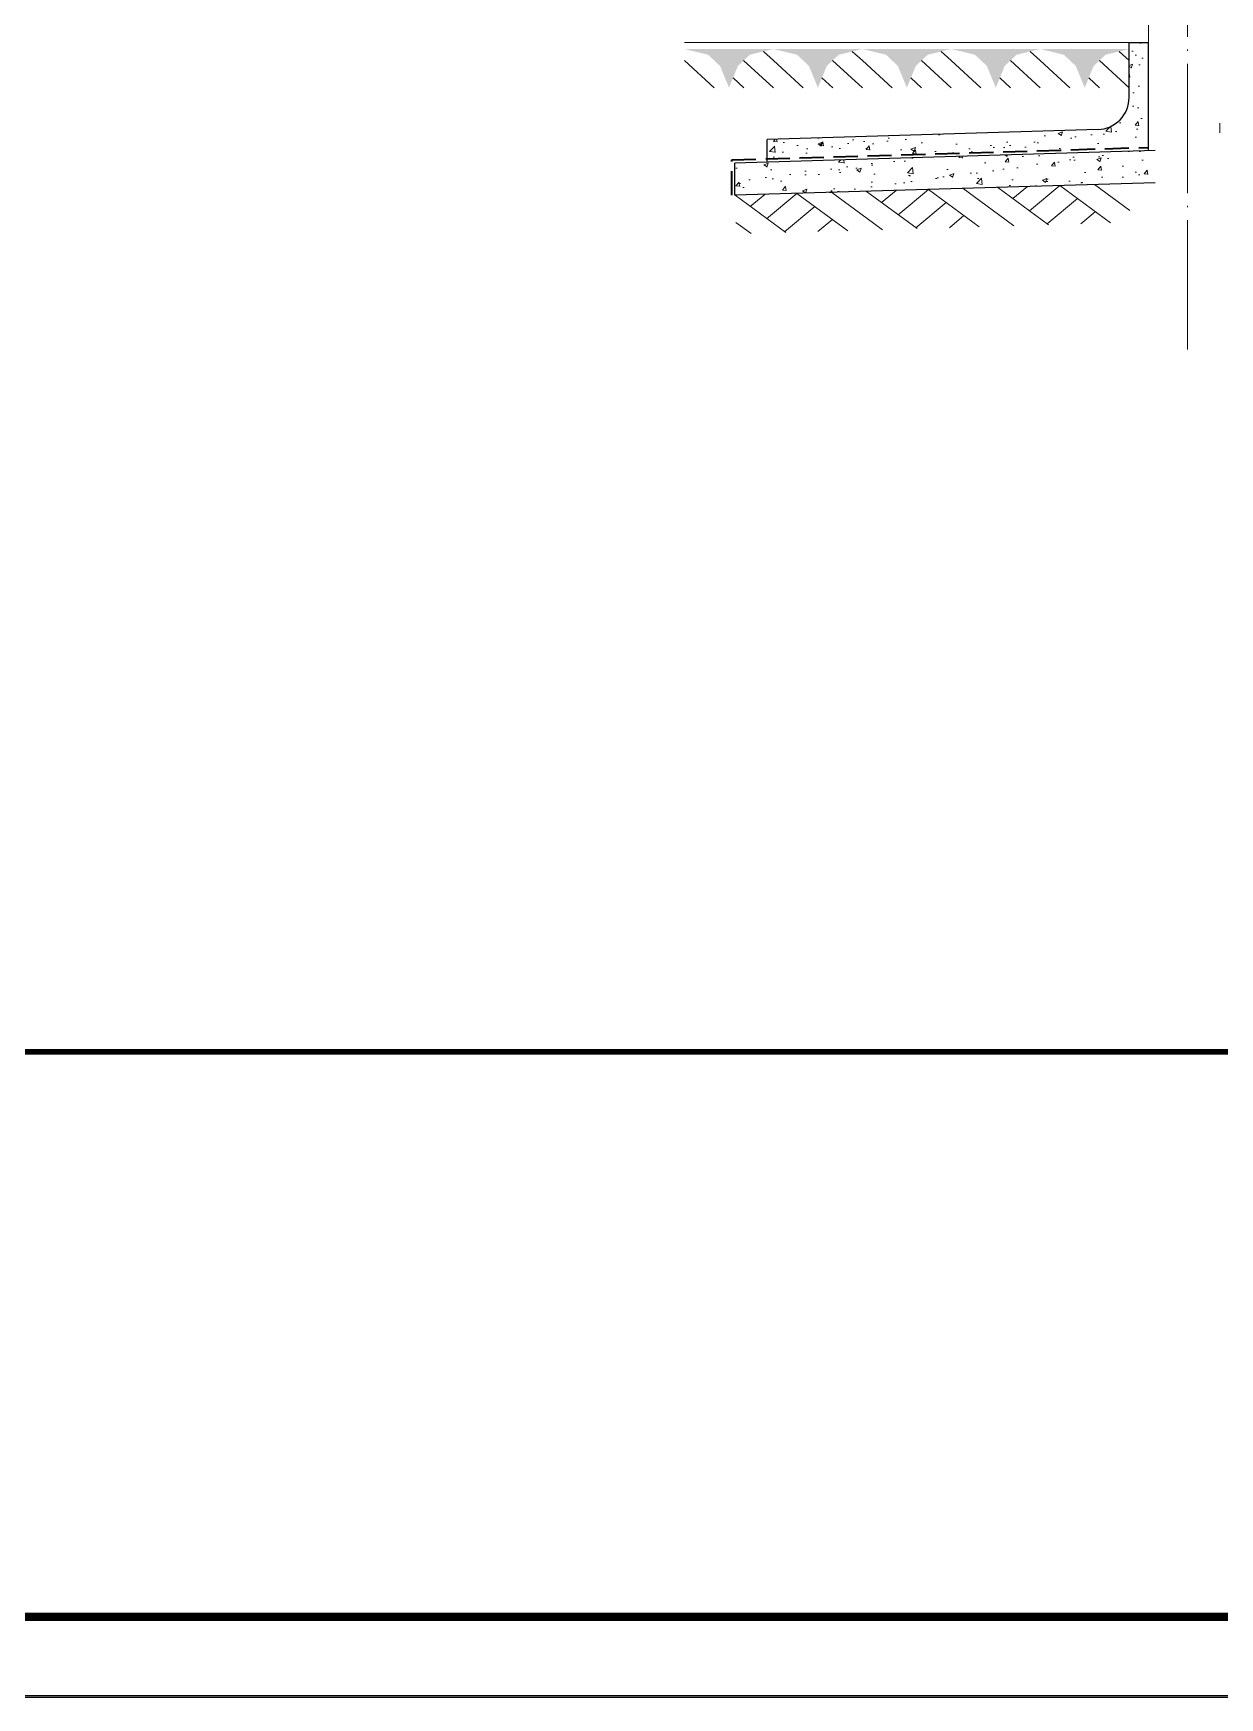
# Model space of a CAD drawing. Extents: x -518115 to 790560, y -210384 to 1628073.
# Drawn here: x 634256 to 637928, y -173716 to -168565 of the extents above; entities that cross this region are included whole.
import ezdxf

# ---------------------------------------------------------------- set-up
doc = ezdxf.new("R2010")
doc.units = 0
doc.header["$LTSCALE"] = 1000
doc.header["$MEASUREMENT"] = 0
doc.linetypes.add('DASH', pattern=[0.35, 0.25, -0.1])
doc.linetypes.add('DOTE', pattern=[2.42, 2, -0.2, 0.02, -0.2])
doc.layers.add('COLUMN', color=9, linetype='Continuous')
doc.layers.add('图框', color=140, linetype='Continuous')
for name, color, linetype, lineweight in [('DOTE', 19, 'DOTE', 9), ('PUB_HATCH', 8, 'Continuous', 9), ('内粉刷', 37, 'Continuous', 9), ('立面-中轮廓线', 213, 'Continuous', 35), ('粉刷', 251, 'Continuous', 9)]:
    doc.layers.add(name, color=color, linetype=linetype, lineweight=lineweight)
doc.layers.add('yichutu', color=7, linetype='Continuous', true_color=0xffffff, plot=False)
pattern_1 = [(50, (28072.99, 249033.25), (143.452037, -12.550427), [15, -165]), (355, (28072.99, 249033.25), (-27.750267, 150.438427), [12, -132]), (100.4514, (28084.94, 249032.2), (115.701876, 137.88791), [12.74804, -140.22842]), (46.1842, (28072.99, 249073.25), (213.44821, -33.1038), [22.5, -247.5]), (96.6356, (28090.77, 249070.5), (186.93254, 194.82357), [19.12206, -210.3426]), (351.1842, (28072.99, 249073.25), (186.93239, 194.82372), [18, -198]), (21, (28092.99, 249063.25), (119.38141, -80.52378), [15, -165]), (326, (28092.99, 249063.25), (48.663066, 145.03001), [12, -132]), (71.4514, (28102.93, 249056.54), (168.044526, 64.5061), [12.74804, -140.22842]), (37.5, (28072.986, 249033.25), (2.431971, 66.578771), [0, -130.4, 0, -134, 0, -132.5]), (7.5, (28072.986, 249033.25), (52.613907, 78.882342), [0, -76.4, 0, -127.4, 0, -50.5]), (327.5, (28028.386, 249033.25), (106.764487, -4.510974), [0, -50, 0, -156, 0, -207]), (317.5, (28008.39, 249033.25), (116.637234, 20.020996), [0, -65, 0, -103.6, 0, -147])]

# ---------------------------------------------------------------- blocks, each defined once
blk = doc.blocks.new('$LinePat$素土夯实')
at = {"color": 0}
for p, q in [((0, -210), (210, 0)), ((120, -300), (420, 0)), ((420, 0), (608, -188)), ((495, -300), (795, 0)), ((615, 0), (705, -90)), ((315, -105), (502, -293)), ((210, -210), (300, -300)), ((705, -300), (795, -210))]:
    blk.add_line(p, q, dxfattribs=at)
blk = doc.blocks.new('$LinePat$自然土壤')
at = {"color": 0}
for p, q in [((0, -90), (71, -19)), ((0, -300), (211, -89)), ((420, -300), (630, -90)), ((210, -300), (286, -224))]:
    blk.add_line(p, q, dxfattribs=at)
for points in [[(0, 0), (630, 0), (168, -45), (462, -45)], [(168, -45), (462, -45), (252, -132), (378, -132)], [(252, -132), (378, -132), (315, -300)]]:
    blk.add_solid(points, dxfattribs=at)
blk = doc.blocks.new('sanshui')
at = {"layer": '粉刷'}
h = blk.add_hatch(dxfattribs=at)
h.set_pattern_fill('混凝土', color=256, scale=20)
h.set_pattern_definition(pattern_1)
edge = h.paths.add_edge_path()
edge.add_line((346317.8, 427329.6), (346257.8, 427329.6))
edge.add_line((346257.8, 427329.6), (346257.8, 427160.3))
edge.add_arc((346157.8, 427160.3), 100, 271.7184, 360, ccw=False)
edge.add_line((346160.8, 427060.3), (345137.8, 427029.6))
edge.add_line((345137.8, 427029.6), (345137.8, 426969.6))
edge.add_line((345137.8, 426969.6), (346317.8, 427005))
edge.add_line((346317.8, 427005), (346317.8, 427329.6))
h = blk.add_hatch(dxfattribs=at)
h.set_pattern_fill('混凝土', color=256, scale=20)
h.set_pattern_definition(pattern_1)
h.paths.add_polyline_path([(346337.8, 426895.6), (346337.8, 426995.6), (345037.8, 426956.6), (345037.8, 426856.6)])
at = {"layer": 'COLUMN'}
for p, q in [((346257.8, 427329.6), (346317.8, 427329.6)), ((346257.8, 427160.3), (346257.8, 427329.6)), ((346317.8, 426995), (346317.8, 427329.6)), ((346160.8, 427060.3), (345137.8, 427029.6)), ((345137.8, 426959.6), (345137.8, 427029.6)), ((346338.1, 426995.6), (345037.8, 426956.6)), ((345037.8, 426856.6), (345037.8, 426956.6)), ((346338.1, 426895.6), (345037.8, 426856.6))]:
    blk.add_line(p, q, dxfattribs=at)
blk.add_arc((346157.8, 427160.3), 100, 271.7184, 0, dxfattribs=at)
at = {"layer": '立面-中轮廓线', "linetype": 'DASH', "ltscale": 0.3}
blk.add_lwpolyline([(345027.8, 426856.6), (345027.8, 426966.3), (346317.8, 427005)], dxfattribs=at)
at = {"layer": '粉刷'}
blk.add_line((344881.5, 427329.6), (346257.8, 427329.6), dxfattribs=at)
at = {"layer": '粉刷', "yscale": 0.4, "zscale": 0.4}
for name, p, xscale, rotation in [('$LinePat$自然土壤', (345156.8, 427309.6), -0.4369306507241237, 359.9999999999903), ('$LinePat$自然土壤', (345432, 427309.6), -0.4369306507241237, 359.9999999999903), ('$LinePat$自然土壤', (345707.3, 427309.6), -0.4369306507241237, 359.9999999999903), ('$LinePat$自然土壤', (345982.6, 427309.6), -0.4369306507241237, 359.9999999999903), ('$LinePat$自然土壤', (346257.8, 427309.6), -0.4369306507241237, 359.9999999999903), ('$LinePat$素土夯实', (345851.2, 426881), -0.5117605352322558, 1.718358001643932), ('$LinePat$素土夯实', (346257.8, 426893.2), -0.5117605352322558, 1.718358001643932), ('$LinePat$素土夯实', (345444.5, 426868.8), -0.5117605352322558, 1.718358001643932)]:
    blk.add_blockref(name, p, dxfattribs=dict(at, xscale=xscale, rotation=rotation))
blk = doc.blocks.new('yct-1051-594-26275-14850-25-1002.0')
at = {"layer": 'yichutu', "color": 7, "true_color": 0xffffff}
blk.add_lwpolyline([(0, 0), (0, 14850), (26275, 14850), (26275, 0)], close=True, dxfattribs=at)
blk = doc.blocks.new('GFDDDDRG')
at = {"layer": '图框'}
blk.add_lwpolyline([(923310, -107437), (923310, -159999), (893610, -159999), (893610, -107437)], close=True, dxfattribs=at)
blk.add_lwpolyline([(923310, -107437), (923310, -159999), (893610, -159999), (893610, -107437)], close=True, dxfattribs=at)
at = {"layer": '图框', "const_width": 50}
blk.add_lwpolyline([(894110, -159499), (922810, -159499), (922810, -108687), (894110, -108687)], close=True, dxfattribs=at)
at = {"layer": '图框', "const_width": 35}
blk.add_lwpolyline([(894110, -156002), (922810, -156002)], dxfattribs=at)

msp = doc.modelspace()

# ---------------------------------------------------------------- linework, layer by layer
at = {"layer": 'DOTE', "linetype": 'DOTE', "ltscale": 0.2}
msp.add_line((637828.2, -169543), (637828.2, -149943), dxfattribs=at)
at = {"layer": 'PUB_HATCH', "color": 215, "true_color": 0xa953a0}
msp.add_line((637928.2, -168873), (637928.2, -168843), dxfattribs=at)
at = {"layer": '内粉刷'}
for points in [[(637598.2, -168263), (637708.2, -168263), (637708.2, -168593)], [(637548.2, -168893), (637548.2, -168893)]]:
    msp.add_lwpolyline(points, dxfattribs=at)

# ---------------------------------------------------------------- block references
at = {"xscale": 0.5, "yscale": 0.5, "zscale": 0.5}
msp.add_blockref('GFDDDDRG', (183725.6, -93716.5), dxfattribs=at)
msp.add_blockref('sanshui', (291390.1, -595922.7))
at = {"layer": 'yichutu', "rotation": 270}
msp.add_blockref('yct-1051-594-26275-14850-25-1002.0', (630530.5, -147435), dxfattribs=at)

doc.saveas('drawing.dxf')
